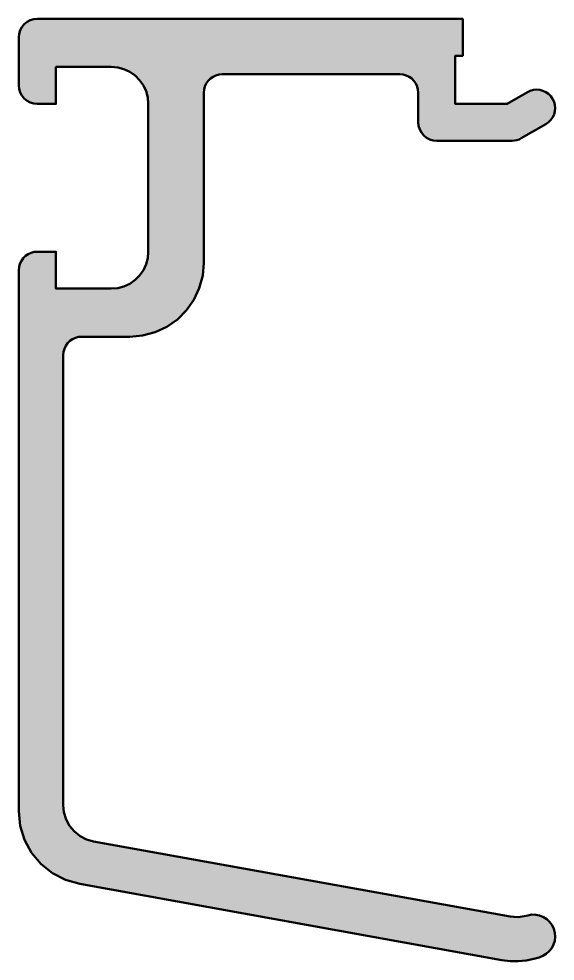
# Model space of a CAD drawing. Extents: x -12.5 to 2, y -25.5 to 0.
import ezdxf

# ---------------------------------------------------------------- set-up
doc = ezdxf.new("R2010")
doc.units = 0
doc.layers.add('0S-Alu contour', color=7, linetype='Continuous', lineweight=50)
doc.layers.add('0S-Alu hatch', color=252, linetype='Continuous', lineweight=25)

# ---------------------------------------------------------------- blocks, each defined once
blk = doc.blocks.new('335060__31F6943D_6281_47B0_8157_3E4D53AAEA49_')
at = {"layer": '0S-Alu hatch'}
blk.add_hatch(color=256, dxfattribs=at).paths.add_polyline_path([(-11.5, -1.3), (-11.5, -2.3), (-12, -2.3), (-12.098, -2.29), (-12.191, -2.262), (-12.278, -2.216), (-12.354, -2.154), (-12.416, -2.078), (-12.462, -1.991), (-12.49, -1.898), (-12.5, -1.8), (-12.5, -0.5), (-12.49, -0.402), (-12.462, -0.309), (-12.416, -0.222), (-12.354, -0.146), (-12.278, -0.084), (-12.191, -0.038), (-12.098, -0.01), (-12, 0), (-0.5, 0), (-0.5, -1), (-0.7, -1), (-0.7, -2.3), (0.7, -2.3), (1.25, -1.982), (1.329, -1.946), (1.413, -1.923), (1.5, -1.915), (1.587, -1.923), (1.671, -1.946), (1.75, -1.982), (1.821, -2.032), (1.883, -2.094), (1.933, -2.165), (1.97, -2.244), (1.992, -2.329), (2, -2.415), (1.992, -2.502), (1.97, -2.586), (1.933, -2.665), (1.883, -2.737), (1.821, -2.798), (1.75, -2.848), (1.084, -3.233), (1.025, -3.262), (0.963, -3.283), (0.899, -3.296), (0.834, -3.3), (-1.2, -3.3), (-1.298, -3.29), (-1.391, -3.262), (-1.478, -3.216), (-1.554, -3.154), (-1.616, -3.078), (-1.662, -2.991), (-1.69, -2.898), (-1.7, -2.8), (-1.7, -2), (-1.708, -1.913), (-1.73, -1.829), (-1.767, -1.75), (-1.817, -1.679), (-1.879, -1.617), (-1.95, -1.567), (-2.029, -1.53), (-2.113, -1.508), (-2.2, -1.5), (-7, -1.5), (-7.087, -1.508), (-7.171, -1.53), (-7.25, -1.567), (-7.321, -1.617), (-7.383, -1.679), (-7.433, -1.75), (-7.47, -1.829), (-7.492, -1.913), (-7.5, -2), (-7.5, -6.6), (-7.53, -6.947), (-7.621, -7.284), (-7.768, -7.6), (-7.968, -7.886), (-8.214, -8.132), (-8.5, -8.332), (-8.816, -8.479), (-9.153, -8.57), (-9.5, -8.6), (-10.8, -8.6), (-10.887, -8.608), (-10.971, -8.63), (-11.05, -8.667), (-11.121, -8.717), (-11.183, -8.779), (-11.233, -8.85), (-11.27, -8.929), (-11.292, -9.013), (-11.3, -9.1), (-11.3, -21.274), (-11.28, -21.471), (-11.222, -21.661), (-11.127, -21.835), (-11, -21.988), (-10.845, -22.112), (-10.669, -22.203), (-10.478, -22.258), (0.782, -24.29), (0.89, -24.303), (0.999, -24.304), (1.107, -24.293), (1.214, -24.271), (1.259, -24.259), (1.366, -24.24), (1.475, -24.242), (1.581, -24.264), (1.682, -24.304), (1.773, -24.363), (1.852, -24.437), (1.917, -24.525), (1.963, -24.623), (1.992, -24.728), (2, -24.836), (1.988, -24.944), (1.957, -25.048), (1.907, -25.145), (1.84, -25.23), (1.759, -25.302), (1.666, -25.358), (1.564, -25.396), (1.428, -25.432), (1.215, -25.477), (0.998, -25.498), (0.78, -25.496), (0.563, -25.47), (-10.855, -23.41), (-11.237, -23.301), (-11.59, -23.118), (-11.9, -22.87), (-12.154, -22.565), (-12.344, -22.216), (-12.461, -21.837), (-12.5, -21.441), (-12.5, -6.8), (-12.492, -6.713), (-12.47, -6.629), (-12.433, -6.55), (-12.383, -6.479), (-12.321, -6.417), (-12.25, -6.367), (-12.171, -6.33), (-12.087, -6.308), (-12, -6.3), (-11.5, -6.3), (-11.5, -7.3), (-10, -7.3), (-9.826, -7.285), (-9.658, -7.24), (-9.5, -7.166), (-9.357, -7.066), (-9.234, -6.943), (-9.134, -6.8), (-9.06, -6.642), (-9.015, -6.474), (-9, -6.3), (-9, -2.3), (-9.015, -2.126), (-9.06, -1.958), (-9.134, -1.8), (-9.234, -1.657), (-9.357, -1.534), (-9.5, -1.434), (-9.658, -1.36), (-9.826, -1.315), (-10, -1.3)])
at = {"layer": '0S-Alu contour', "color": 7}
blk.add_lwpolyline([(-11.5, -1.3), (-11.5, -2.3), (-12, -2.3), (-12.098, -2.29), (-12.191, -2.262), (-12.278, -2.216), (-12.354, -2.154), (-12.416, -2.078), (-12.462, -1.991), (-12.49, -1.898), (-12.5, -1.8), (-12.5, -0.5), (-12.49, -0.402), (-12.462, -0.309), (-12.416, -0.222), (-12.354, -0.146), (-12.278, -0.084), (-12.191, -0.038), (-12.098, -0.01), (-12, 0), (-0.5, 0), (-0.5, -1), (-0.7, -1), (-0.7, -2.3), (0.7, -2.3), (1.25, -1.982), (1.329, -1.946), (1.413, -1.923), (1.5, -1.915), (1.587, -1.923), (1.671, -1.946), (1.75, -1.982), (1.821, -2.032), (1.883, -2.094), (1.933, -2.165), (1.97, -2.244), (1.992, -2.329), (2, -2.415), (1.992, -2.502), (1.97, -2.586), (1.933, -2.665), (1.883, -2.737), (1.821, -2.798), (1.75, -2.848), (1.084, -3.233), (1.025, -3.262), (0.963, -3.283), (0.899, -3.296), (0.834, -3.3), (-1.2, -3.3), (-1.298, -3.29), (-1.391, -3.262), (-1.478, -3.216), (-1.554, -3.154), (-1.616, -3.078), (-1.662, -2.991), (-1.69, -2.898), (-1.7, -2.8), (-1.7, -2), (-1.708, -1.913), (-1.73, -1.829), (-1.767, -1.75), (-1.817, -1.679), (-1.879, -1.617), (-1.95, -1.567), (-2.029, -1.53), (-2.113, -1.508), (-2.2, -1.5), (-7, -1.5), (-7.087, -1.508), (-7.171, -1.53), (-7.25, -1.567), (-7.321, -1.617), (-7.383, -1.679), (-7.433, -1.75), (-7.47, -1.829), (-7.492, -1.913), (-7.5, -2), (-7.5, -6.6), (-7.53, -6.947), (-7.621, -7.284), (-7.768, -7.6), (-7.968, -7.886), (-8.214, -8.132), (-8.5, -8.332), (-8.816, -8.479), (-9.153, -8.57), (-9.5, -8.6), (-10.8, -8.6), (-10.887, -8.608), (-10.971, -8.63), (-11.05, -8.667), (-11.121, -8.717), (-11.183, -8.779), (-11.233, -8.85), (-11.27, -8.929), (-11.292, -9.013), (-11.3, -9.1), (-11.3, -21.274), (-11.28, -21.471), (-11.222, -21.661), (-11.127, -21.835), (-11, -21.988), (-10.845, -22.112), (-10.669, -22.203), (-10.478, -22.258), (0.782, -24.29), (0.89, -24.303), (0.999, -24.304), (1.107, -24.293), (1.214, -24.271), (1.259, -24.259), (1.366, -24.24), (1.475, -24.242), (1.581, -24.264), (1.682, -24.304), (1.773, -24.363), (1.852, -24.437), (1.917, -24.525), (1.963, -24.623), (1.992, -24.728), (2, -24.836), (1.988, -24.944), (1.957, -25.048), (1.907, -25.145), (1.84, -25.23), (1.759, -25.302), (1.666, -25.358), (1.564, -25.396), (1.428, -25.432), (1.215, -25.477), (0.998, -25.498), (0.78, -25.496), (0.563, -25.47), (-10.855, -23.41), (-11.237, -23.301), (-11.59, -23.118), (-11.9, -22.87), (-12.154, -22.565), (-12.344, -22.216), (-12.461, -21.837), (-12.5, -21.441), (-12.5, -6.8), (-12.492, -6.713), (-12.47, -6.629), (-12.433, -6.55), (-12.383, -6.479), (-12.321, -6.417), (-12.25, -6.367), (-12.171, -6.33), (-12.087, -6.308), (-12, -6.3), (-11.5, -6.3), (-11.5, -7.3), (-10, -7.3), (-9.826, -7.285), (-9.658, -7.24), (-9.5, -7.166), (-9.357, -7.066), (-9.234, -6.943), (-9.134, -6.8), (-9.06, -6.642), (-9.015, -6.474), (-9, -6.3), (-9, -2.3), (-9.015, -2.126), (-9.06, -1.958), (-9.134, -1.8), (-9.234, -1.657), (-9.357, -1.534), (-9.5, -1.434), (-9.658, -1.36), (-9.826, -1.315), (-10, -1.3), (-11.5, -1.3)], close=True, dxfattribs=at)
blk = doc.blocks.new('335060__D2869CB1_20FC_48D3_ACC3_4ED6E997D007_')
at = {"layer": '0S-Alu contour', "color": 7}
blk.add_blockref('335060__31F6943D_6281_47B0_8157_3E4D53AAEA49_', (0, 0), dxfattribs=at)

msp = doc.modelspace()

# ---------------------------------------------------------------- block references
at = {"layer": '0S-Alu contour', "color": 7}
msp.add_blockref('335060__D2869CB1_20FC_48D3_ACC3_4ED6E997D007_', (0, 0), dxfattribs=at)

doc.saveas('drawing.dxf')
